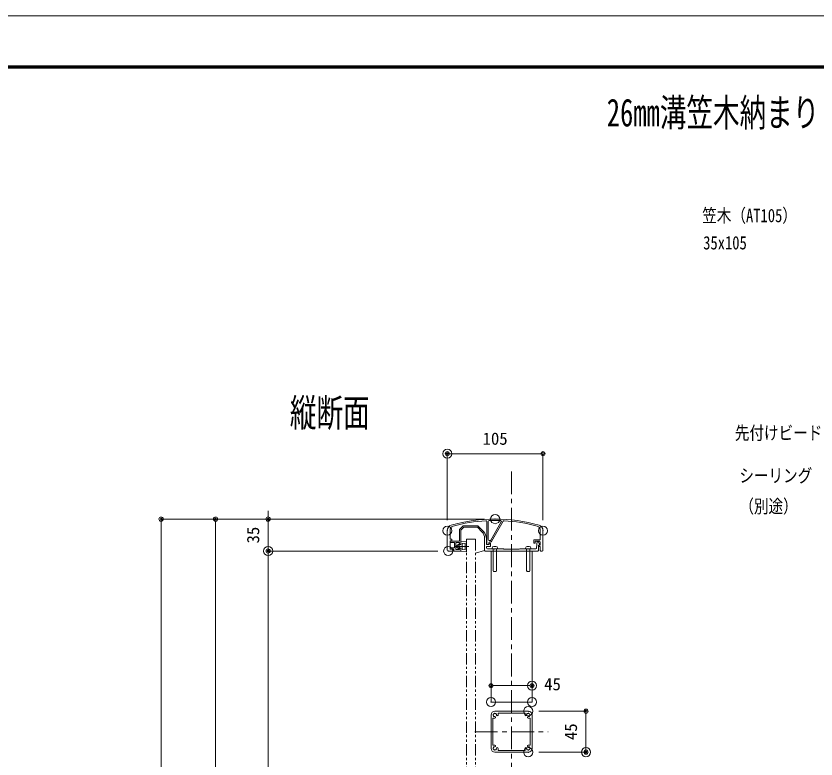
# Model space of a CAD drawing. Units: millimetres, scale not verified. Extents: x -3564 to 3564, y -1188 to 1188.
# Drawn here: x 1421 to 2299, y 372 to 1188 of the extents above; entities that cross this region are included whole.
import ezdxf
from ezdxf.enums import TextEntityAlignment as Align

# ---------------------------------------------------------------- set-up
doc = ezdxf.new("R2010")
doc.units = ezdxf.units.MM
doc.header["$LTSCALE"] = 20
doc.header["$PDMODE"] = 32
doc.header["$PDSIZE"] = 10
doc.linetypes.add('USER1', pattern=[2, 1.25, -0.25, 0.25, -0.25])
doc.linetypes.add('USER2', pattern=[1.25, 0.625, -0.125, 0.125, -0.125, 0.125, -0.125])
for name, color, linetype, lineweight in [('0-0_0', 7, 'Continuous', 18), ('0-1_DEFPOINTS', 7, 'Continuous', 18), ('0-3_MOJI', 7, 'Continuous', 18), ('0-5_WAKU', 7, 'Continuous', 18), ('0-6_6ﾊｯﾁﾝｸﾞ', 4, 'Continuous', 18), ('0-8_3中心線', 2, 'USER1', 18), ('0-9_41ｱﾙﾐ', 6, 'Continuous', 18), ('0-A_1手摺寸法', 7, 'Continuous', 18), ('0-D_2a', 1, 'USER2', 18), ('0-E_4アルミ', 6, 'Continuous', 18), ('1-3_101', 7, 'Continuous', 18), ('1-4_254', 7, 'Continuous', 18)]:
    doc.layers.add(name, color=color, linetype=linetype, lineweight=lineweight)
doc.layers.add('0-2_笠木', color=7, linetype='Continuous')
doc.styles.add('ＭＳ ゴシック', font='')
doc.styles.get('ＭＳ ゴシック').set_extended_font_data('MS Gothic')

# ---------------------------------------------------------------- blocks, each defined once
blk = doc.blocks.new('_ORIGIN2')
at = {"layer": '0-0_0'}
blk.add_line((-0.5, 0), (-1, 0), dxfattribs=at)
for radius in [0.5, 0.25]:
    blk.add_circle((0, 0), radius, dxfattribs=at)
blk = doc.blocks.new('D15')
at = {"layer": '0-1_DEFPOINTS'}
blk.add_point((7639.39, 1680.13), dxfattribs=at)
at = {"layer": '0-A_1手摺寸法'}
for p, q in [((7627.89, 1680.13), (7272.83, 1680.13)), ((7272.83, 1675.53), (7272.83, 569.73))]:
    blk.add_line(p, q, dxfattribs=at)
at = {"layer": '0-A_1手摺寸法', "xscale": 4.6, "yscale": 4.6, "rotation": 90}
blk.add_blockref('_ORIGIN2', (7272.83, 1680.13), dxfattribs=at)
blk = doc.blocks.new('D16')
at = {"layer": '0-1_DEFPOINTS'}
blk.add_point((7639.39, 1680.13), dxfattribs=at)
at = {"layer": '0-A_1手摺寸法'}
for p, q in [((7627.89, 1680.13), (7332.6, 1680.13)), ((7332.6, 1675.53), (7332.6, 584.73))]:
    blk.add_line(p, q, dxfattribs=at)
at = {"layer": '0-A_1手摺寸法', "xscale": 4.6, "yscale": 4.6, "rotation": 90}
blk.add_blockref('_ORIGIN2', (7332.6, 1680.13), dxfattribs=at)
blk = doc.blocks.new('D17')
at = {"layer": '0-1_DEFPOINTS'}
blk.add_point((7587.89, 1645.13), dxfattribs=at)
at = {"layer": '0-A_1手摺寸法'}
for p, q in [((7576.39, 1645.13), (7390.31, 1645.13)), ((7390.31, 1640.53), (7390.31, 664.73))]:
    blk.add_line(p, q, dxfattribs=at)
at = {"layer": '0-A_1手摺寸法', "xscale": 4.6, "yscale": 4.6, "rotation": 90}
blk.add_blockref('_ORIGIN2', (7390.31, 1645.13), dxfattribs=at)
blk = doc.blocks.new('D22')
at = {"layer": '0-1_DEFPOINTS'}
for p in [(7675.69, 1469.27), (7675.69, 1424.27), (7739.02, 1424.27)]:
    blk.add_point(p, dxfattribs=at)
at = {"layer": '0-A_1手摺寸法'}
for p, q in [((7687.19, 1469.27), (7739.02, 1469.27)), ((7739.02, 1464.67), (7739.02, 1428.87)), ((7687.19, 1424.27), (7739.02, 1424.27))]:
    blk.add_line(p, q, dxfattribs=at)
at = {"layer": '0-A_1手摺寸法', "xscale": 4.6, "yscale": 4.6}
for p, rotation in [((7739.02, 1469.27), 90), ((7739.02, 1424.27), 270)]:
    blk.add_blockref('_ORIGIN2', p, dxfattribs=dict(at, rotation=rotation))
at = {"layer": '0-A_1手摺寸法', "style": 'ＭＳ ゴシック'}
blk.add_text('45', height=13.49, rotation=90, dxfattribs=at).set_placement((7733.27, 1437.57), align=Align.BOTTOM_LEFT)
blk = doc.blocks.new('D23')
at = {"layer": '0-1_DEFPOINTS'}
for p in [(7679.89, 1497.35), (7634.89, 1479.27), (7679.89, 1479.27)]:
    blk.add_point(p, dxfattribs=at)
at = {"layer": '0-A_1手摺寸法'}
for p, q in [((7634.89, 1490.77), (7634.89, 1497.35)), ((7639.49, 1497.35), (7675.29, 1497.35)), ((7679.89, 1490.77), (7679.89, 1497.35))]:
    blk.add_line(p, q, dxfattribs=at)
at = {"layer": '0-A_1手摺寸法', "xscale": 4.6, "yscale": 4.6, "rotation": 180}
blk.add_blockref('_ORIGIN2', (7634.89, 1497.35), dxfattribs=at)
at = {"layer": '0-A_1手摺寸法', "xscale": 4.6, "yscale": 4.6}
blk.add_blockref('_ORIGIN2', (7679.89, 1497.35), dxfattribs=at)
at = {"layer": '0-A_1手摺寸法', "style": 'ＭＳ ゴシック'}
blk.add_text('45', height=13.49, dxfattribs=at).set_placement((7693.16, 1488.15), align=Align.BOTTOM_LEFT)
blk = doc.blocks.new('D24')
at = {"layer": '0-1_DEFPOINTS'}
for p in [(7639.39, 1680.13), (7390.31, 1645.13), (7587.89, 1645.13)]:
    blk.add_point(p, dxfattribs=at)
at = {"layer": '0-A_1手摺寸法'}
for p, q in [((7390.31, 1684.73), (7390.31, 1689.33)), ((7627.89, 1680.13), (7390.31, 1680.13)), ((7390.31, 1680.13), (7390.31, 1645.13)), ((7576.39, 1645.13), (7390.31, 1645.13)), ((7390.31, 1640.53), (7390.31, 1635.93))]:
    blk.add_line(p, q, dxfattribs=at)
at = {"layer": '0-A_1手摺寸法', "xscale": 4.6, "yscale": 4.6}
for p, rotation in [((7390.31, 1680.13), 270), ((7390.31, 1645.13), 90)]:
    blk.add_blockref('_ORIGIN2', p, dxfattribs=dict(at, rotation=rotation))
at = {"layer": '0-A_1手摺寸法', "style": 'ＭＳ ゴシック'}
blk.add_text('35', height=13.49, rotation=90, dxfattribs=at).set_placement((7384.56, 1653.43), align=Align.BOTTOM_LEFT)
blk = doc.blocks.new('D25')
at = {"layer": '0-1_DEFPOINTS'}
for p in [(7586.89, 1751.97), (7586.89, 1667.38), (7691.89, 1667.38)]:
    blk.add_point(p, dxfattribs=at)
at = {"layer": '0-A_1手摺寸法'}
for p, q in [((7586.89, 1678.88), (7586.89, 1751.97)), ((7687.29, 1751.97), (7591.49, 1751.97)), ((7691.89, 1678.88), (7691.89, 1751.97))]:
    blk.add_line(p, q, dxfattribs=at)
at = {"layer": '0-A_1手摺寸法', "xscale": 4.6, "yscale": 4.6, "rotation": 180}
blk.add_blockref('_ORIGIN2', (7586.89, 1751.97), dxfattribs=at)
at = {"layer": '0-A_1手摺寸法', "xscale": 4.6, "yscale": 4.6}
blk.add_blockref('_ORIGIN2', (7691.89, 1751.97), dxfattribs=at)
at = {"layer": '0-A_1手摺寸法', "style": 'ＭＳ ゴシック'}
blk.add_text('105', height=13.49, dxfattribs=at).set_placement((7625.59, 1757.72), align=Align.BOTTOM_LEFT)
blk = doc.blocks.new('A$C6A221F1C')
at = {"layer": '1-3_101'}
for p, q in [((0.2, 10.6), (0.2, 9.5)), ((10, 10.8), (0.4, 10.8)), ((0.4, 9.3), (4.8, 9.3)), ((5, 9.1), (5, 3.7)), ((38, 13.86), (38, 0.5)), ((39.96, 7.47), (39.96, 13.39)), ((95.49, 10.31), (95.06, 3.44)), ((96.65, 10.5), (95.69, 10.5)), ((98.5, 6.5), (97.12, 10.18)), ((0, 3), (0, 2.5)), ((4.8, 3.5), (0.5, 3.5)), ((4, 1.8), (4, 0.2)), ((4.2, 0), (11.5, 0)), ((38.5, 0), (96.5, 0)), ((40, 3.5), (40, 4.5)), ((42.8, 7), (40.46, 7)), ((40.5, 5), (44, 5)), ((43, 8.3), (43, 7.2)), ((44, 8.5), (43.2, 8.5)), ((44.5, 5.5), (44.5, 8)), ((97, 0.5), (97, 6.3)), ((97.2, 6.5), (98.5, 6.5))]:
    blk.add_line(p, q, dxfattribs=at)
for points in [[(36.6, 21.53), (30.62, 27.5), (14.38, 27.5), (10.5, 23.62), (10.5, 11.3)], [(12, 0.5), (12, 0.8), (12, 3), (10.5, 3), (10.5, 1.5), (6.5, 1.5), (6.5, 9.3), (10.5, 9.3), (10.5, 7), (12, 7), (12, 10.8), (12, 23), (15, 26), (30, 26), (35.07, 20.93)], [(0.5, 2), (2.25, 2), (3.8, 2)], [(94.06, 2.5), (86.32, 2.5), (85.8, 2.2), (85.28, 2.5), (76.5, 2.5), (76, 2), (59, 2), (58.5, 2.5), (49.72, 2.5), (49.2, 2.2), (48.68, 2.5), (41, 2.5)]]:
    blk.add_lwpolyline(points, dxfattribs=at)
for centre, radius, start, end in [((28, 13.86), 10, 0, 45), ((28.46, 13.39), 11.5, 0, 45), ((0.4, 10.6), 0.2, 90, 180), ((0.4, 9.5), 0.2, 180, 270), ((4.8, 9.1), 0.2, 0, 90), ((10, 11.3), 0.5, 270, 0), ((95.69, 10.3), 0.2, 90, 176.42367), ((96.65, 10), 0.5, 20.55605, 90), ((0.5, 3), 0.5, 90, 180), ((0.5, 2.5), 0.5, 180, 270), ((3.8, 1.8), 0.2, 0, 90), ((4.2, 0.2), 0.2, 180, 270), ((4.8, 3.7), 0.2, 270, 0), ((11.5, 0.5), 0.5, 270, 0), ((38.5, 0.5), 0.5, 180, 270), ((40.46, 7.5), 0.5, 183.3466, 270), ((40.5, 4.5), 0.5, 90, 180), ((41, 3.5), 1, 180, 270), ((42.8, 7.2), 0.2, 270, 0), ((43.2, 8.3), 0.2, 90, 180), ((44, 8), 0.5, 0, 90), ((44, 5.5), 0.5, 270, 0), ((94.06, 3.5), 1, 270, 356.42367), ((96.5, 0.5), 0.5, 270, 0), ((97.2, 6.3), 0.2, 90, 180), ((98.21, 6.7), 0.2, 270, 20.55605)]:
    blk.add_arc(centre, radius, start, end, dxfattribs=at)
at = {"layer": '1-4_254'}
for p, q in [((0.11, 3.31), (0.19, 3.39)), ((96.85, 0.14), (96.86, 0.15)), ((98.26, 6.51), (98.4, 6.65))]:
    blk.add_line(p, q, dxfattribs=at)
blk = doc.blocks.new('hbk-213')
at = {"layer": '0-A_1手摺寸法', "color": 3}
for p, q in [((-5.8, 0), (5.8, 0)), ((-5.8, 0), (-5, -6)), ((0, 2.55), (0, -12.9)), ((5.8, 0), (5, -6)), ((-5, -6), (-2, -6)), ((-3.78, -1.5), (3.78, -1.5)), ((-3.78, -1.5), (-3.38, -4.5)), ((-3.38, -4.5), (3.38, -4.5)), ((-2.57, -8.24), (-0.4, -11.3)), ((-2.39, -8.01), (-1, -8.7)), ((-2, -6), (-2, -7.2)), ((-2, -7.2), (-1.25, -7.2)), ((-1.25, -7.2), (-1, -8.7)), ((0.4, -11.3), (2.57, -8.24)), ((1.25, -7.2), (1, -8.7)), ((1, -8.7), (2.39, -8.01)), ((1.25, -7.2), (2, -7.2)), ((2, -6), (5, -6)), ((2, -6), (2, -7.2)), ((3.78, -1.5), (3.38, -4.5))]:
    blk.add_line(p, q, dxfattribs=at)
for centre, radius, start, end in [((-2.45, -8.15), 0.15, 66.37062, 216.60707), ((2.45, -8.15), 0.15, 323.39293, 113.62938), ((0, -11), 0.5, 216.60707, 323.39293)]:
    blk.add_arc(centre, radius, start, end, dxfattribs=at)
blk = doc.blocks.new('A$C64853210')
at = {"layer": '0-9_41ｱﾙﾐ'}
for p, q in [((-9, -2.79), (-9, -27.6)), ((-7.5, -22.5), (-7.5, -2.62)), ((6.67, -3.1), (-4.82, -23)), ((-3.95, -24.5), (8.88, -2.27)), ((-49.49, -21.47), (-49.49, -12.05)), ((49.5, -12.05), (49.5, -22.3)), ((52.5, -34), (52.5, -12.47)), ((-49.51, -32.5), (-49.51, -24.5)), ((-49.01, -24), (-47.99, -24)), ((-47.99, -22), (-48.99, -22)), ((-47.49, -23.5), (-47.49, -22.5)), ((-7, -27.6), (-7, -26)), ((-5.69, -23.5), (-6.5, -23.5)), ((-6, -25), (-4.82, -25)), ((42.5, -23), (42.5, -26.1)), ((49, -22.8), (42.7, -22.8)), ((42.7, -26.3), (43.8, -26.3)), ((44, -26.1), (44, -24.5)), ((44.2, -24.3), (48.5, -24.3)), ((49.5, -25.3), (49.5, -28.3)), ((-51.5, -35), (-47, -35)), ((-47, -33), (-49.01, -33)), ((-46.5, -34.5), (-46.5, -33.5)), ((-8.8, -27.8), (-7.2, -27.8)), ((47.49, -28.76), (47.79, -29.66)), ((49.3, -28.5), (47.68, -28.5)), ((48.26, -30), (49, -30)), ((49.5, -30.5), (49.5, -34.5)), ((50, -35), (51.5, -35))]:
    blk.add_line(p, q, dxfattribs=at)
blk.add_lwpolyline([(-52.5, -12.47), (-52.5, -24.56), (-52.5, -27.61), (-52.5, -34)], dxfattribs=at)
for centre, radius, start, end in [((-46.5, -12.47), 6, 105.84898, 180), ((-44.99, -12.05), 4.5, 105.31927, 180), ((0, -176.27), 176.27, 74.15096, 105.84898), ((0, -176.27), 174.77, 93.29909, 105.32229), ((-10, -2.79), 1, 0, 93.29321), ((-6.5, -2.62), 1, 92.14375, 180), ((0, -176.27), 174.77, 88.08559, 92.14375), ((5.8, -2.6), 1, 330, 88.08559), ((9.74, -2.77), 1, 86.78526, 150), ((0, -176.27), 174.77, 74.67497, 86.78526), ((45, -12.05), 4.5, 0, 74.6718), ((46.5, -12.47), 6, 0, 74.14921), ((-49.01, -24.5), 0.5, 90, 180), ((-48.99, -21.5), 0.5, 176.51911, 270), ((-47.99, -22.5), 0.5, 0, 90), ((-47.99, -23.5), 0.5, 270, 0), ((-6.5, -22.5), 1, 180, 270), ((-6, -26), 1, 90, 180), ((-5.69, -22.5), 1, 270, 330), ((-4.82, -24), 1, 270, 330), ((42.7, -23), 0.2, 90, 180), ((42.7, -26.1), 0.2, 180, 270), ((43.8, -26.1), 0.2, 270, 0), ((44.2, -24.5), 0.2, 90, 180), ((48.5, -25.3), 1, 0, 90), ((49, -22.3), 0.5, 270, 0), ((-51.5, -34), 1, 180, 270), ((-49.01, -32.5), 0.5, 180, 270), ((-47, -33.5), 0.5, 0, 90), ((-47, -34.5), 0.5, 270, 0), ((-8.8, -27.6), 0.2, 180, 270), ((-7.2, -27.6), 0.2, 270, 0), ((47.68, -28.7), 0.2, 90, 198.43495), ((48.26, -29.5), 0.5, 198.43495, 270), ((49, -30.5), 0.5, 0, 90), ((49.3, -28.3), 0.2, 270, 0), ((50, -34.5), 0.5, 180, 270), ((51.5, -34), 1, 270, 0)]:
    blk.add_arc(centre, radius, start, end, dxfattribs=at)

msp = doc.modelspace()

# ---------------------------------------------------------------- linework, layer by layer
at = {"layer": '0-0_0'}
for p, q in [((1941.96, 600.61), (1941.96, 434.75)), ((1986.96, 600.61), (1986.96, 434.75))]:
    msp.add_line(p, q, dxfattribs=at)
at = {"layer": '0-1_DEFPOINTS', "color": 5}
msp.add_line((3564.49, 1188), (200.49, 1188), dxfattribs=at)
at = {"layer": '0-1_DEFPOINTS'}
msp.add_line((1941.96, 434.75), (1986.96, 434.75), dxfattribs=at)
at = {"layer": '0-5_WAKU'}
for p, q in [((3481.69, 1133.2), (279.29, 1133.2)), ((3481.09, 1132.6), (279.89, 1132.6)), ((3480.49, 1132), (280.49, 1132)), ((3479.89, 1131.4), (281.09, 1131.4)), ((3479.29, 1130.8), (281.69, 1130.8))]:
    msp.add_line(p, q, dxfattribs=at)
at = {"layer": '0-6_6ﾊｯﾁﾝｸﾞ'}
for p, q in [((1943.15, 603.61), (1943.15, 603.31)), ((1948.95, 603.11), (1943.35, 603.11)), ((1944.4, 603.11), (1944.4, 579.07)), ((1947.15, 605.61), (1945.15, 605.61)), ((1947.9, 603.11), (1947.9, 579.07)), ((1949.15, 603.61), (1949.15, 603.31)), ((1979.75, 603.61), (1979.75, 603.31)), ((1979.95, 603.11), (1985.55, 603.11)), ((1981, 603.11), (1981, 579.07)), ((1981.75, 605.61), (1983.75, 605.61)), ((1984.5, 603.11), (1984.5, 579.07)), ((1985.75, 603.61), (1985.75, 603.31)), ((1944.4, 579.07), (1944.82, 578.07)), ((1947.49, 578.07), (1944.82, 578.07)), ((1947.9, 579.07), (1947.49, 578.07)), ((1981, 579.07), (1981.42, 578.07)), ((1981.42, 578.07), (1984.09, 578.07)), ((1984.5, 579.07), (1984.09, 578.07))]:
    msp.add_line(p, q, dxfattribs=at)
for centre, radius, start, end in [((1945.15, 603.61), 2, 90, 180), ((1943.35, 603.31), 0.2, 180, 270), ((1947.15, 603.61), 2, 0, 90), ((1948.95, 603.31), 0.2, 270, 0), ((1981.75, 603.61), 2, 90, 180), ((1979.95, 603.31), 0.2, 180, 270), ((1983.75, 603.61), 2, 0, 90), ((1985.55, 603.31), 0.2, 270, 0)]:
    msp.add_arc(centre, radius, start, end, dxfattribs=at)
at = {"layer": '0-8_3中心線'}
for p, q in [((1964.46, 687.96), (1964.46, -731.18)), ((1924.16, 402.25), (2004.77, 402.25))]:
    msp.add_line(p, q, dxfattribs=at)
at = {"layer": '0-A_1手摺寸法', "color": 3}
msp.add_line((1934.96, 601.11), (1924.96, 598.4), dxfattribs=at)
at = {"layer": '0-D_2a'}
for p, q in [((1914.96, 613.61), (1914.96, -400.89)), ((1914.96, 613.61), (1924.96, 613.61)), ((1924.96, 613.61), (1924.96, -400.89))]:
    msp.add_line(p, q, dxfattribs=at)
at = {"layer": '0-E_4アルミ'}
for p, q in [((1946.16, 424.75), (1982.76, 424.75)), ((1949.66, 420.55), (1949.66, 422.75)), ((1949.66, 422.75), (1979.26, 422.75)), ((1979.26, 420.55), (1979.26, 422.75)), ((1941.96, 420.55), (1941.96, 383.95)), ((1943.96, 417.05), (1943.96, 387.45)), ((1943.96, 417.05), (1946.16, 417.05)), ((1984.96, 417.05), (1982.76, 417.05)), ((1984.96, 417.05), (1984.96, 387.45)), ((1986.96, 420.55), (1986.96, 383.95)), ((1943.96, 387.45), (1946.16, 387.45)), ((1984.96, 387.45), (1982.76, 387.45)), ((1946.16, 379.75), (1982.76, 379.75)), ((1949.66, 383.95), (1949.66, 381.75)), ((1949.66, 381.75), (1979.26, 381.75)), ((1979.26, 383.95), (1979.26, 381.75))]:
    msp.add_line(p, q, dxfattribs=at)
for centre, radius, start, end in [((1946.16, 420.55), 4.2, 90, 180), ((1944.71, 420.94), 0.5, 97.02431, 165), ((1946.16, 420.55), 1.75, 135, 149.64111), ((1946.16, 420.55), 1.75, 120.35889, 135), ((1945.77, 422), 0.5, 105, 172.97569), ((1945.77, 422), 0.5, 37.02431, 105), ((1946.16, 420.55), 1.75, 75, 89.64111), ((1946.16, 420.55), 1.75, 60.35889, 75), ((1947.22, 421.61), 0.5, 45, 112.97569), ((1947.22, 421.61), 0.5, 337.02431, 45), ((1946.16, 420.55), 1.75, 15, 29.64111), ((1982.76, 420.55), 1.75, 150.35889, 165), ((1981.7, 421.61), 0.5, 135, 202.97569), ((1981.7, 421.61), 0.5, 67.02431, 135), ((1982.76, 420.55), 1.75, 105, 119.64111), ((1982.76, 420.55), 1.75, 90.35889, 105), ((1983.15, 422), 0.5, 75, 142.97569), ((1982.76, 420.55), 4.2, 360, 90), ((1983.15, 422), 0.5, 7.02431, 75), ((1982.76, 420.55), 1.75, 45, 59.64111), ((1982.76, 420.55), 1.75, 30.35889, 45), ((1984.21, 420.94), 0.5, 15, 82.97569), ((1944.71, 420.94), 0.5, 165, 232.97569), ((1946.16, 420.55), 1.75, 180.35889, 195), ((1946.16, 420.55), 1.75, 195, 209.64111), ((1945.1, 419.49), 0.5, 157.02431, 225), ((1945.1, 419.49), 0.5, 225, 292.97569), ((1946.16, 420.55), 1.75, 240.35889, 255), ((1946.16, 420.55), 1.75, 255, 269.64111), ((1946.16, 417.93), 0.875, 270, 90), ((1946.16, 420.55), 1.75, 0, 15), ((1948.79, 420.55), 0.875, 180, 0), ((1980.14, 420.55), 0.875, 180, 360), ((1982.76, 420.55), 1.75, 165, 180), ((1982.76, 417.93), 0.875, 90, 270), ((1982.76, 420.55), 1.75, 270.35889, 285), ((1982.76, 420.55), 1.75, 285, 299.64111), ((1983.82, 419.49), 0.5, 247.02431, 315), ((1983.82, 419.49), 0.5, 315, 22.97569), ((1982.76, 420.55), 1.75, 330.35889, 345), ((1982.76, 420.55), 1.75, 345, 359.64111), ((1984.21, 420.94), 0.5, 307.02431, 15), ((1946.16, 386.58), 0.875, 270, 90), ((1982.76, 386.58), 0.875, 90, 270), ((1946.16, 383.95), 4.2, 180, 270), ((1944.71, 383.56), 0.5, 127.02431, 195), ((1944.71, 383.56), 0.5, 195, 262.97569), ((1946.16, 383.95), 1.75, 165, 179.64111), ((1946.16, 383.95), 1.75, 150.35889, 165), ((1945.1, 385.01), 0.5, 135, 202.97569), ((1946.16, 383.95), 1.75, 210.35889, 225), ((1945.1, 385.01), 0.5, 67.02431, 135), ((1946.16, 383.95), 1.75, 225, 239.64111), ((1945.77, 382.5), 0.5, 187.02431, 255), ((1946.16, 383.95), 1.75, 105, 119.64111), ((1945.77, 382.5), 0.5, 255, 322.97569), ((1946.16, 383.95), 1.75, 90.35889, 105), ((1946.16, 383.95), 1.75, 270.35889, 285), ((1946.16, 383.95), 1.75, 285, 299.64111), ((1947.22, 382.89), 0.5, 247.02431, 315), ((1947.22, 382.89), 0.5, 315, 22.97569), ((1946.16, 383.95), 1.75, 330.35889, 345), ((1946.16, 383.95), 1.75, 345, 0), ((1948.79, 383.95), 0.875, 0, 180), ((1980.14, 383.95), 0.875, 360, 180), ((1982.76, 383.95), 1.75, 180, 195), ((1982.76, 383.95), 1.75, 195, 209.64111), ((1981.7, 382.89), 0.5, 157.02431, 225), ((1981.7, 382.89), 0.5, 225, 292.97569), ((1982.76, 383.95), 1.75, 240.35889, 255), ((1982.76, 383.95), 1.75, 255, 269.64111), ((1983.15, 382.5), 0.5, 217.02431, 285), ((1982.76, 383.95), 4.2, 270, 360), ((1982.76, 383.95), 1.75, 75, 89.64111), ((1982.76, 383.95), 1.75, 60.35889, 75), ((1983.15, 382.5), 0.5, 285, 352.97569), ((1983.82, 385.01), 0.5, 45, 112.97569), ((1982.76, 383.95), 1.75, 300.35889, 315), ((1982.76, 383.95), 1.75, 315, 329.64111), ((1983.82, 385.01), 0.5, 337.02431, 45), ((1984.21, 383.56), 0.5, 277.02431, 345), ((1982.76, 383.95), 1.75, 15, 29.64111), ((1982.76, 383.95), 1.75, 0.35889, 15), ((1984.21, 383.56), 0.5, 345, 52.97569)]:
    msp.add_arc(centre, radius, start, end, dxfattribs=at)

# ---------------------------------------------------------------- block references
at = {"layer": '0-2_笠木'}
msp.add_blockref('A$C64853210', (1946.46, 635.61), dxfattribs=at)
at = {"layer": '0-A_1手摺寸法'}
for name, p in [('D25', (-5692.93, -1044.52)), ('D24', (-5692.93, -1044.52)), ('D15', (-5692.93, -1044.52)), ('D16', (-5692.93, -1044.52)), ('A$C6A221F1C', (1896.96, 600.61)), ('D17', (-5692.93, -1044.52)), ('D23', (-5692.93, -1044.52)), ('D22', (-5692.93, -1044.52))]:
    msp.add_blockref(name, p, dxfattribs=at)
at = {"layer": '0-A_1手摺寸法', "xscale": -1, "rotation": 270}
msp.add_blockref('hbk-213', (1914.96, 605.61), dxfattribs=at)

# ---------------------------------------------------------------- texts
at = {"layer": '0-3_MOJI', "style": 'ＭＳ ゴシック'}
for s, height, width, p in [('26mm溝笠木納まり', 30.55, 0.7, (2068.98, 1057.54)), ('笠木（AT105）', 14.66, 0.8, (2173.72, 957.24)), ('35x105', 14.66, 0.8, (2174.75, 927.31)), ('縦断面', 30.55, 0.7, (1721.22, 727.93)), ('先付けビード', 14.66, 0.8, (2209.5, 718.57)), ('シーリング', 14.66, 0.8, (2214.46, 671.66)), ('（別途）', 14.66, 0.8, (2214.46, 637.98))]:
    msp.add_text(s, height=height, dxfattribs=dict(at, width=width)).set_placement(p, align=Align.BOTTOM_LEFT)

doc.saveas('drawing.dxf')
